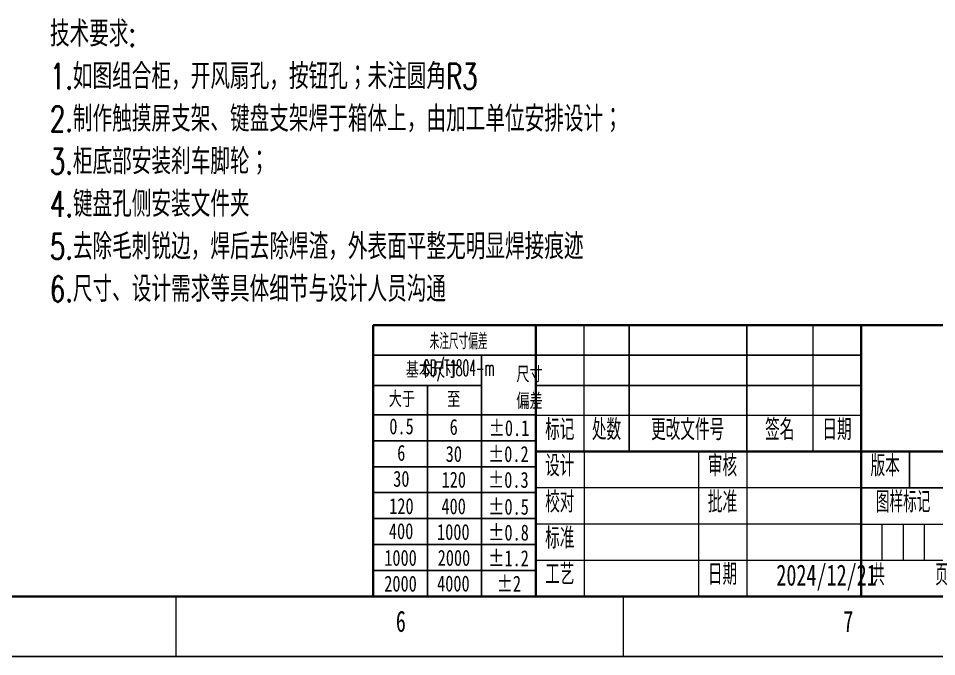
# Model space of a CAD drawing. Header units: millimetres. Extents: x 0 to 594, y 0 to 420.
# Drawn here: x 345.1 to 497.5, y 0 to 105.9 of the extents above; entities that cross this region are included whole.
import ezdxf

# ---------------------------------------------------------------- set-up
doc = ezdxf.new("R2010")
doc.units = ezdxf.units.MM
doc.linetypes.add('CENTERX2', pattern=[20.32, 12.7, -2.54, 2.54, -2.54])
doc.layers.add('图框线', color=5, linetype='Continuous', lineweight=35)
doc.layers.add('轮廓线', color=7, linetype='Continuous', lineweight=35)
doc.layers.add('细线', color=5, linetype='Continuous')
doc.styles.add('SLDTEXTSTYLE11', font='TXT', dxfattribs={"width": 0.63, "bigfont": 'bigfont'})
doc.styles.add('SLDTEXTSTYLE13', font='TXT', dxfattribs={"width": 0.537143, "bigfont": 'bigfont'})
doc.styles.add('SLDTEXTSTYLE14', font='TXT', dxfattribs={"width": 0.586638, "bigfont": 'bigfont'})
doc.styles.add('SLDTEXTSTYLE17', font='TXT', dxfattribs={"width": 0.75, "bigfont": 'bigfont'})
doc.styles.add('SLDTEXTSTYLE18', font='TXT', dxfattribs={"width": 0.75})
doc.styles.add('SLDTEXTSTYLE19', font='TXT', dxfattribs={"width": 0.48444, "bigfont": 'bigfont'})
doc.styles.add('SLDTEXTSTYLE3', font='TXT', dxfattribs={"width": 0.7, "bigfont": 'bigfont'})
doc.styles.add('SLDTEXTSTYLE4', font='TXT', dxfattribs={"width": 0.7})

msp = doc.modelspace()

# ---------------------------------------------------------------- linework, layer by layer
at = {"color": 5, "linetype": 'Continuous', "lineweight": 18}
for p, q in [((439, 34), (439, 55)), ((477, 34), (477, 55)), ((485, 40), (431, 40)), ((439, 34), (439, 10)), ((458, 34), (458, 10)), ((466, 34), (466, 10)), ((485, 28), (431, 28)), ((485, 22), (431, 22)), ((485, 22), (524, 22)), ((488.5, 16), (488.5, 22)), ((492, 16), (492, 22)), ((495.5, 16), (495.5, 22)), ((431, 16), (524, 16)), ((371.25, 10), (371.25, 0)), ((371.25, 10), (371.25, 0)), ((371.25, 10), (371.25, 0)), ((445.5, 10), (445.5, 0)), ((445.5, 10), (445.5, 0))]:
    msp.add_line(p, q, dxfattribs=at)
at = {"color": 5, "linetype": 'CENTERX2', "lineweight": 18}
msp.add_line((297, 10), (371.25, 10), dxfattribs=at)
at = {"layer": '图框线'}
for p, q in [((404, 55), (404, 10)), ((404, 55), (584, 55)), ((25, 10), (584, 10))]:
    msp.add_line(p, q, dxfattribs=at)
at = {"layer": '细线'}
for p, q in [((446.5, 34), (446.5, 55)), ((466, 34), (466, 55)), ((431, 50), (404, 50)), ((422, 10), (422, 50)), ((485, 50), (431, 50)), ((422, 45), (404, 45)), ((413, 45), (413, 10)), ((485, 45), (431, 45)), ((404, 40.1), (431, 40.1)), ((404, 35.8), (431, 35.8)), ((493, 28), (493, 34)), ((404, 31.5), (431, 31.5)), ((485, 28), (524, 28)), ((404, 27.2), (431, 27.2)), ((404, 22.9), (431, 22.9)), ((404, 18.6), (431, 18.6)), ((404, 14.3), (431, 14.3)), ((0, 0), (594, 0))]:
    msp.add_line(p, q, dxfattribs=at)
at = {"layer": '轮廓线'}
for p, q in [((431, 34), (431, 55)), ((485, 55), (485, 10)), ((485, 34), (431, 34)), ((431, 34), (431, 10)), ((524, 34), (485, 34))]:
    msp.add_line(p, q, dxfattribs=at)

# ---------------------------------------------------------------- texts
at = {"color": 7, "linetype": 'Continuous', "lineweight": 0}
for s, insert, char_height, attachment_point, style in [('技术要求:^J1.如图组合柜，开风扇孔，按钮孔；未注圆角R3^J2.制作触摸屏支架、键盘支架焊于箱体上，由加工单位安排设计；^J3.柜底部安装刹车脚轮；^J4.键盘孔侧安装文件夹^J5.去除毛刺锐边，焊后去除焊渣，外表面平整无明显焊接痕迹^J6.尺寸、设计需求等具体细节与设计人员沟通', (350.355879, 105.433933), 4.233333333, 1, 'SLDTEXTSTYLE3'), ('未注尺寸偏差^JGB/T1804-m', (418.187214, 53.627914), 2.64583333, 2, 'SLDTEXTSTYLE19'), ('基本尺寸', (413.779728, 48.867276), 2.6458333, 2, 'SLDTEXTSTYLE17'), ('尺寸^J偏差', (429.95014, 48.117651), 2.6458333, 2, 'SLDTEXTSTYLE17'), ('大于', (408.767802, 44.019018), 2.6458333, 2, 'SLDTEXTSTYLE17'), ('至', (417.372316, 43.994098), 2.645833, 2, 'SLDTEXTSTYLE17'), ('0.5', (408.711952, 39.529258), 2.6458333, 2, 'SLDTEXTSTYLE18'), ('6', (417.373234, 39.424012), 2.645833, 2, 'SLDTEXTSTYLE18'), ('±0.1', (426.537674, 39.241818), 2.6458333, 2, 'SLDTEXTSTYLE18'), ('6', (408.669496, 35.127394), 2.645833, 2, 'SLDTEXTSTYLE18'), ('±0.2', (426.429712, 34.92554), 2.6458333, 2, 'SLDTEXTSTYLE18'), ('30', (417.388909, 34.945317), 2.6458333, 2, 'SLDTEXTSTYLE18'), ('30', (408.676809, 30.823198), 2.6458333, 2, 'SLDTEXTSTYLE18'), ('120', (417.386778, 30.673261), 2.6458333, 2, 'SLDTEXTSTYLE18'), ('±0.3', (426.429712, 30.64875), 2.6458333, 2, 'SLDTEXTSTYLE18'), ('120', (408.690956, 26.291272), 2.6458333, 2, 'SLDTEXTSTYLE18'), ('400', (417.362267, 26.26676), 2.6458333, 2, 'SLDTEXTSTYLE18'), ('±0.5', (426.464772, 26.190358), 2.6458333, 2, 'SLDTEXTSTYLE18'), ('400', (408.641933, 22.143753), 2.6458333, 2, 'SLDTEXTSTYLE18'), ('1000', (417.304853, 22.004401), 2.6458333, 2, 'SLDTEXTSTYLE18'), ('±0.8', (426.464772, 21.907161), 2.6458333, 2, 'SLDTEXTSTYLE18'), ('1000', (408.547381, 17.708814), 2.6458333, 2, 'SLDTEXTSTYLE18'), ('2000', (417.41036, 17.716687), 2.6458333, 2, 'SLDTEXTSTYLE18'), ('±1.2', (426.464772, 17.640284), 2.6458333, 2, 'SLDTEXTSTYLE18'), ('2024/12/21', (479.243056, 15.276743), 3.5, 2, 'SLDTEXTSTYLE4'), ('2000', (408.547381, 13.430117), 2.6458333, 2, 'SLDTEXTSTYLE18'), ('4000', (417.314126, 13.451616), 2.6458333, 2, 'SLDTEXTSTYLE18'), ('±2', (426.52418, 13.430117), 2.6458333, 2, 'SLDTEXTSTYLE18')]:
    msp.add_mtext(s, dxfattribs=dict(at, insert=insert, char_height=char_height, attachment_point=attachment_point, style=style))
at = {"color": 3, "linetype": 'Continuous', "lineweight": 0, "char_height": 3.5}
for s, insert, attachment_point, style in [('标记', (434.97691, 39.406867), 2, 'SLDTEXTSTYLE11'), ('处数', (442.72691, 39.406867), 2, 'SLDTEXTSTYLE11'), ('更改文件号', (456.192274, 39.406867), 2, 'SLDTEXTSTYLE11'), ('签名', (471.47691, 39.406867), 2, 'SLDTEXTSTYLE11'), ('日期', (480.97691, 39.406867), 2, 'SLDTEXTSTYLE11'), ('设计', (434.97691, 33.406867), 2, 'SLDTEXTSTYLE11'), ('审核', (461.97691, 33.406867), 2, 'SLDTEXTSTYLE11'), ('版本', (488.97691, 33.406867), 2, 'SLDTEXTSTYLE11'), ('校对', (434.97691, 27.406867), 2, 'SLDTEXTSTYLE11'), ('批准', (461.97691, 27.406867), 2, 'SLDTEXTSTYLE11'), ('图样标记', (491.958003, 27.406867), 2, 'SLDTEXTSTYLE14'), ('标准', (434.97691, 21.406867), 2, 'SLDTEXTSTYLE11'), ('工艺', (434.97691, 15.406867), 2, 'SLDTEXTSTYLE11'), ('日期', (461.97691, 15.406867), 2, 'SLDTEXTSTYLE11'), ('共     页', (486.84594, 15.318128), 1, 'SLDTEXTSTYLE13')]:
    msp.add_mtext(s, dxfattribs=dict(at, insert=insert, attachment_point=attachment_point, style=style))
at = {"layer": '细线', "char_height": 3.5, "attachment_point": 1, "style": 'SLDTEXTSTYLE4'}
for s, insert in [('6', (407.768685, 7.611261)), ('7', (482.018685, 7.611261))]:
    msp.add_mtext(s, dxfattribs=dict(at, insert=insert))

doc.saveas('drawing.dxf')
